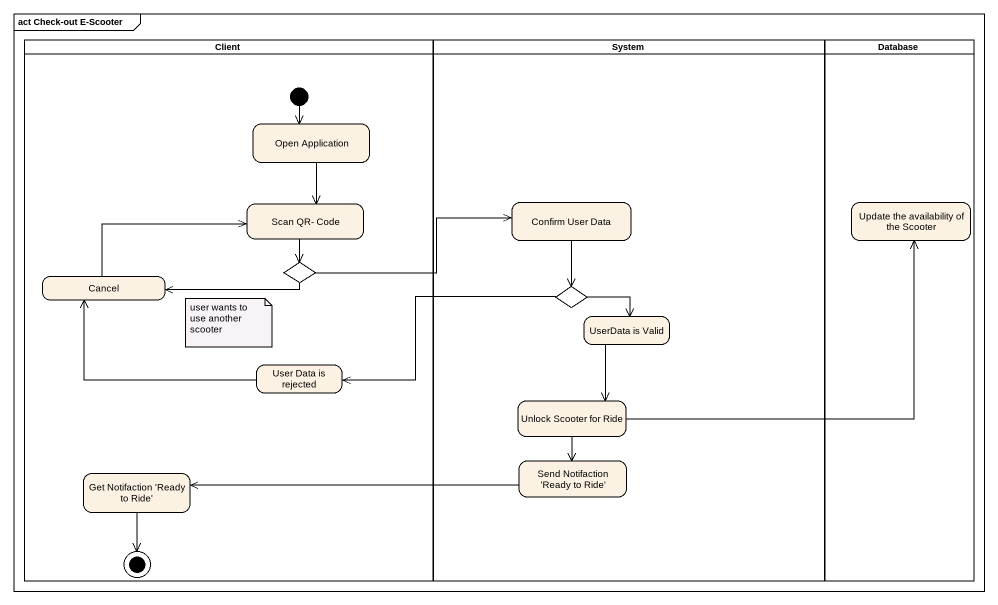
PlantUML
@startuml
mainframe act Check-out E-Scooter
hide empty description
state Client <<partition>> {
  state "Open Application" as Open_Application
  state "Scan QR- Code" as Scan_QR_Code
  state Cancel
  state choice1 <<choice>>
  state "User Data is rejected" as User_Data_is_rejected
  state "Get Notifaction 'Ready to Ride'" as Get_Notifaction_Ready_to
  [*] --> Open_Application
  Get_Notifaction_Ready_to --> [*]
}
state System <<partition>> {
  state "Confirm User Data" as Confirm_User_Data
  state choice2 <<choice>>
  state "UserData is Valid" as UserData_is_Valid
  state "Unlock Scooter for Ride" as Unlock_Scooter_for_Ride
  state "Send Notifaction 'Ready to Ride'" as Send_Notifaction_Ready_to
}
state "Database" as Database_ <<partition>> {
  state "Update the availability of the Scooter" as Update_the_availability_of
}
Open_Application --> Scan_QR_Code
Scan_QR_Code --> choice1
Confirm_User_Data --> choice2
Cancel -right-> Scan_QR_Code
choice1 -right-> Confirm_User_Data
choice1 -left-> Cancel
choice2 --> UserData_is_Valid
choice2 -left-> User_Data_is_rejected
UserData_is_Valid --> Unlock_Scooter_for_Ride
User_Data_is_rejected -left-> Cancel
Unlock_Scooter_for_Ride -right-> Update_the_availability_of
Unlock_Scooter_for_Ride --> Send_Notifaction_Ready_to
Send_Notifaction_Ready_to -left-> Get_Notifaction_Ready_to
note as N1
  user wants to use another scooter
end note
@enduml
